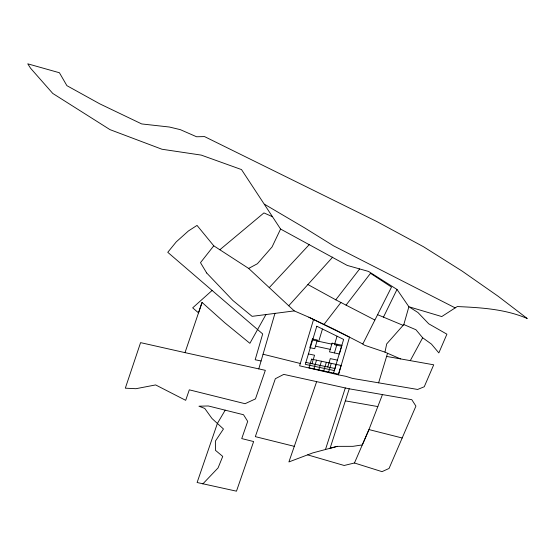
<?xml version="1.0" encoding="UTF-8"?>
<svg xmlns="http://www.w3.org/2000/svg" width="555" height="555" viewBox="0 0 555 555"><rect width="100%" height="100%" fill="white"/><g stroke="black" fill="none" stroke-linecap="round" stroke-linejoin="round"><path stroke-width="0.83" d="M400.509 358.898L384.969 352.141L386.689 343.927L403.818 324.55L408.882 306.742L397.005 289.439L368.52 271.43L347.208 265.415L280.573 229.042L241.508 169.58L201.271 155.109L161.949 149.239L109.987 129.634L52.78 93.455L30.608 68.265L27.75 63.825L59.42 72.747L66.891 85.657L99.768 103.841L141.705 123.938L169.4 127.026L180.313 129.648L196.574 136.759L204.531 136.592L376.665 221.459L423.576 246.781L462.128 271.09L498.154 296.273L527.25 318.508C505.182 309.031 480.942 307.602 457.251 306.554L441.759 316.565L408.882 306.742L417.95 312.521L428.731 323.808L446.907 334.186L438.838 352.904L431.443 344.093L422.667 337.773L415.945 329.753L403.818 324.55M258.783 368.888L274.989 313.256M313.582 319.472L299.61 365.807L338.418 374.854L349.525 337.169L308.844 317.21L294.254 310.897L248.654 268.426L213.765 245.816L197.032 225.413L188.423 230.963L176.261 241.862L167.763 252.31L262.688 333.943L255.168 359.758L261.086 360.979M311.993 363.698L314.546 355.235L308.434 353.923M318.736 341.332L322.455 329.011M313.887 368.867L316.51 360.181M318.813 369.928L321.428 361.236M323.731 370.983L326.354 362.297M327.769 366.994L330.294 358.613L337.385 360.133M337.051 336.198L334.485 344.71L341.575 346.237M328.657 372.037L331.273 363.352M334.415 352.925L337.038 344.239M333.576 373.099L336.198 364.406M338.418 374.854L345.883 376.325L352.515 378.42L378.614 382.825L387.55 353.264M325.473 449.508L345.3 387.945M307.706 454.892L344.162 465.478L354.458 462.995L382.013 471.646L389.055 468.462L415.917 406.107L411.796 399.69L349.234 388.812L330.086 448.273L337.253 446.359L352.98 446.331L362.311 444.909L368.964 429.57L382.444 394.591M185.009 352.633L265.339 370.331L255.46 398.906L245.06 403.707L189.31 389.832L185.682 400.328L155.636 384.927L135.913 388.708L125.319 388.181L140.581 342.636L185.009 352.633L202.055 302.426L224.678 322.677L249.896 343.316L266.012 314.428M202.055 302.426L198.51 312.86L192.682 307.852L212.1 290.459M316.655 381.639L288.905 461.94L312.756 452.908L337.253 446.359M354.458 462.995L368.964 429.57L402.181 437.992M280.573 229.042L272.082 246.933L257.409 263.729L248.654 268.426M383.463 317.141L397.005 289.439M384.969 352.141L364.392 345.182L362.817 344.01L391.504 287.088L370.511 273.317L346.043 305.132M410.284 360.639L422.667 337.773M225.205 410.166L217.387 423.437L197.108 482.51L236.479 491.175L253.635 441.551L241.744 438.589L247.697 421.377L243.513 414.731L208.34 405.969L198.926 406.204L204.767 408.438L211.996 418.512L223.457 428.987L215.395 441.1L215.43 450.299L222.742 456.418L218.066 467.914L202.811 483.932M307.907 284.548L335.782 299.825L359.64 268.925M323.974 324.425L340.923 302.482M213.765 245.816L200.487 262.668L206.696 272.991M288.732 305.77L332.695 257.111M269.231 287.656L309.329 244.526M219.849 249.764L263.923 212.919L272.574 216.734M294.254 310.897L252.102 316.35L232.913 300.505L206.696 272.991M378.614 382.825L417.637 389.457L424.256 386.752L433.712 364.808L386.592 356.421M345.349 400.863L377.83 406.572M305.874 362.415L334.866 368.471M312.625 340.021L331.828 344.142M315.49 346.188L330.253 349.352M349.234 388.812L283.758 374.389L275.342 378.725L255.328 436.639L294.296 446.338M300.31 363.476L263.049 354.229M377.393 314.602L403.11 325.348M308.844 317.21L335.081 329.725L362.817 344.01M455.183 307.886L333.548 245.851L304.591 227.862L264.416 204.191M335.782 299.825L374.736 319.957M312.43 338.952L309.815 347.645L314.734 348.7L317.356 340.014L312.43 338.952M316.787 326.222L305.292 364.337L334.242 370.553L343.628 339.431L316.787 326.222M311.591 359.127L308.969 367.812L338.495 374.153L341.117 365.461L311.591 359.127M332.119 343.177L329.497 351.87L339.341 353.979L341.956 345.293L332.119 343.177"/></g></svg>
